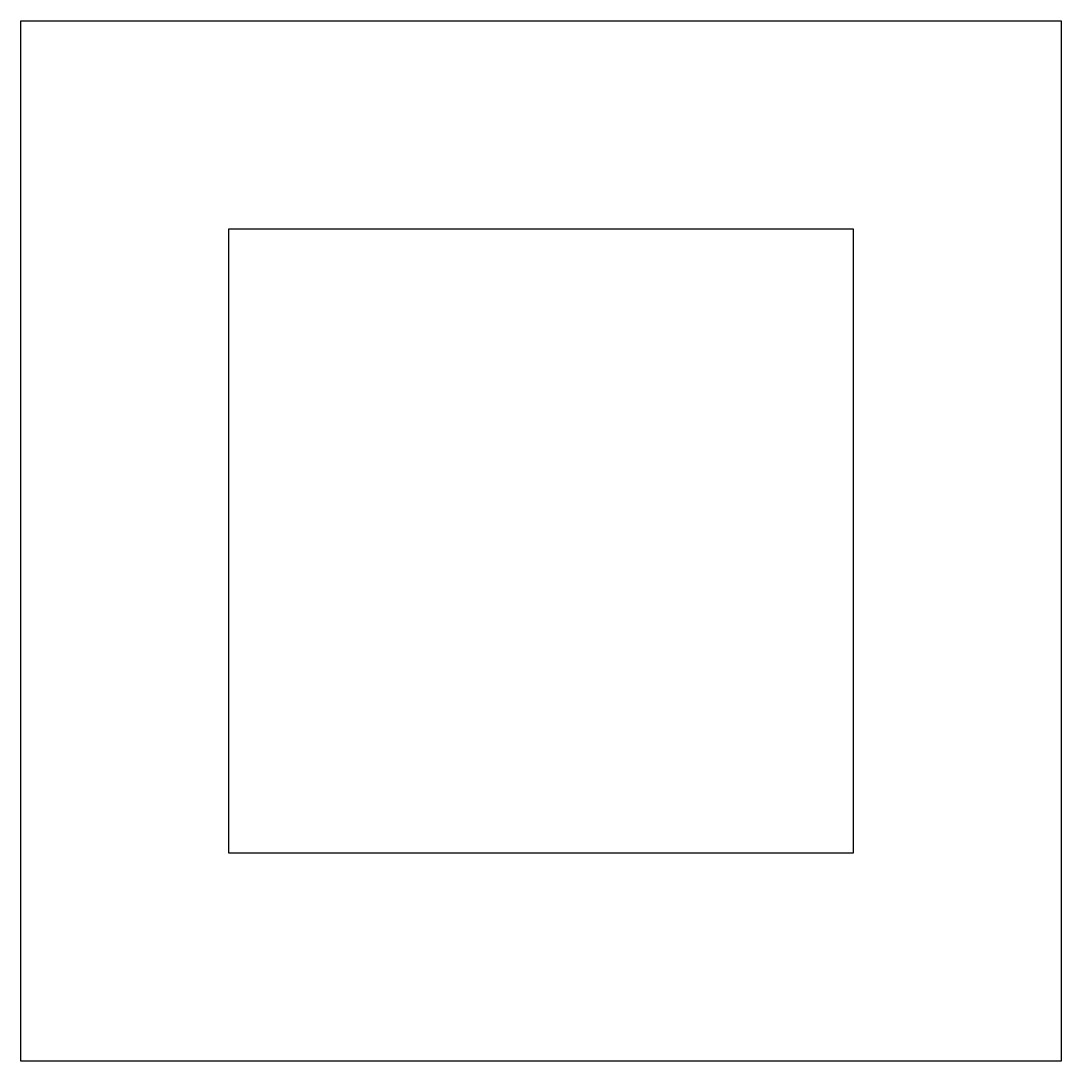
# Model space of a CAD drawing. Header units: millimetres. Extents: x 0 to 25, y 0 to 25.
import ezdxf

# ---------------------------------------------------------------- set-up
doc = ezdxf.new("R2010")
doc.units = ezdxf.units.MM
doc.header["$LTSCALE"] = 2
doc.header["$MEASUREMENT"] = 0
doc.layers.add('Layer 01', color=15, linetype='Continuous', true_color=0xbf3f3f)
doc.layers.add('Layer 02', color=5, linetype='Continuous', true_color=0x0000ff)

msp = doc.modelspace()

# ---------------------------------------------------------------- linework, layer by layer
at = {"layer": 'Layer 01'}
msp.add_lwpolyline([(5, 5), (5, 20), (20, 20), (20, 5)], close=True, dxfattribs=at)
at = {"layer": 'Layer 02'}
msp.add_lwpolyline([(0, 0), (0, 25), (25, 25), (25, 0)], close=True, dxfattribs=at)

doc.saveas('drawing.dxf')
